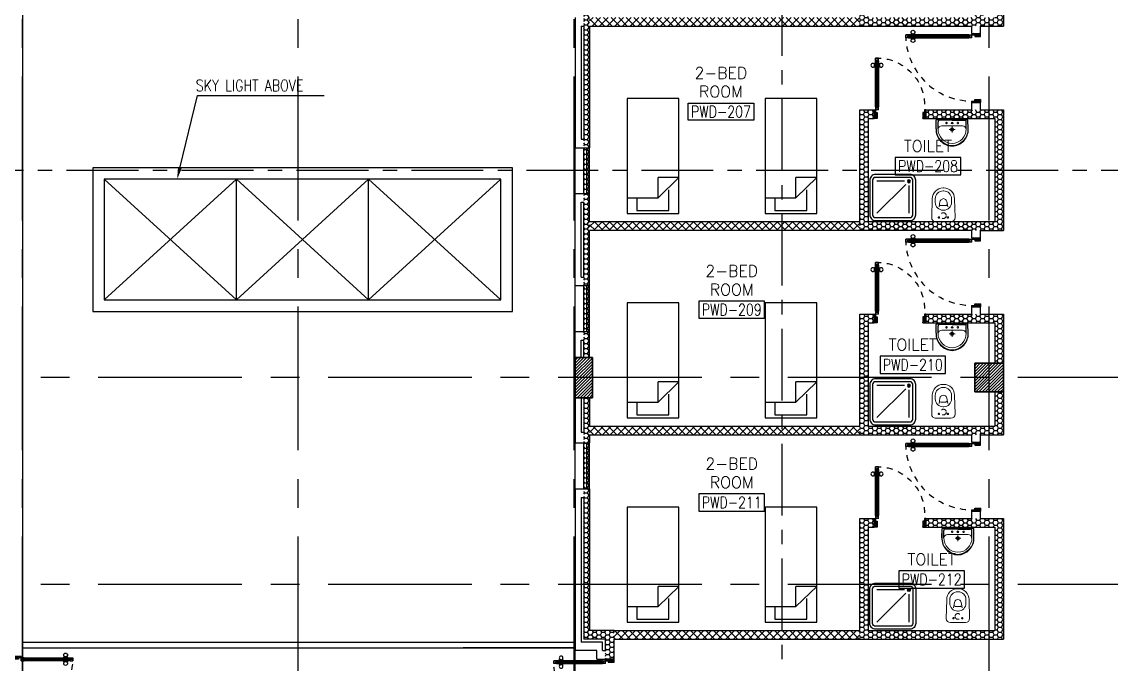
# Model space of a CAD drawing. Extents: x 88852.7 to 88945.7, y 39921.6 to 40001.1.
# Drawn here: x 88893.18 to 88912.14, y 39937.89 to 39949.07 of the extents above; entities that cross this region are included whole.
import ezdxf
from ezdxf.enums import TextEntityAlignment as Align

# ---------------------------------------------------------------- set-up
doc = ezdxf.new("R2010")
doc.units = 0
doc.header["$MEASUREMENT"] = 0
for name, pattern in [('CENTER', [2, 1.25, -0.25, 0.25, -0.25]), ('CENTERX2', [4, 2.5, -0.5, 0.5, -0.5]), ('DASHED', [0.75, 0.5, -0.25]), ('HIDDEN', [0.375, 0.25, -0.125]), ('HIDDEN2', [0.1875, 0.125, -0.0625])]:
    doc.linetypes.add(name, pattern=pattern)
doc.layers.get('0').update_dxf_attribs({"linetype": 'CONTINUOUS'})
doc.layers.get('DEFPOINTS').update_dxf_attribs({"linetype": 'CONTINUOUS'})
for name, color, linetype in [('AXES', 11, 'CENTERX2'), ('AXES1', 11, 'CENTER'), ('COL', 2, 'CONTINUOUS'), ('DOOR', 7, 'CONTINUOUS'), ('EJ', 9, 'CONTINUOUS'), ('FIX', 3, 'CONTINUOUS'), ('FUR', 4, 'CONTINUOUS'), ('HAT', 8, 'CONTINUOUS'), ('HIDDEN', 9, 'HIDDEN2'), ('INSUL', 4, 'CONTINUOUS'), ('RM-BOX', 4, 'CONTINUOUS'), ('RM-IND', 7, 'CONTINUOUS'), ('RM-NAME', 2, 'CONTINUOUS'), ('RM-NO', 2, 'CONTINUOUS'), ('ROOF', 7, 'CONTINUOUS'), ('SkyLight', 7, 'CONTINUOUS'), ('WALL', 2, 'CONTINUOUS'), ('WallType', 11, 'CONTINUOUS'), ('WallType2', 3, 'CONTINUOUS'), ('WIN', 3, 'CONTINUOUS')]:
    doc.layers.add(name, color=color, linetype=linetype)
doc.styles.add('ROMANS', font='ROMANS.shx', dxfattribs={"width": 0.6})
pattern_1 = [(0, (0, 0), (0.075, 0.04330127), [0.05, -0.1]), (120, (0, 0), (-0.074999999836, 0.043301270284), [0.05, -0.1]), (60, (0, 0), (1.64e-10, 0.086602540284), [-0.1, 0.05])]

# ---------------------------------------------------------------- blocks, each defined once
blk = doc.blocks.new('AH20A')
at = {"layer": 'FUR'}
for p, q in [((0, 0.5), (0, -0.5)), ((1, 0.5), (0, 0.5)), ((0.1358, 0.5), (0.1358, -0.0987)), ((1, -0.5), (1, 0.5)), ((0.1358, 0.3112), (0.0277, 0.3112)), ((0.0277, 0.3112), (0.0277, -0.3087)), ((0.1358, -0.0987), (0.3125, -0.5)), ((0.1358, -0.0987), (0.3125, -0.0987)), ((0.3125, -0.5), (0.3125, -0.0987)), ((0.0277, -0.3087), (0.2076, -0.3087)), ((0, -0.5), (1, -0.5))]:
    blk.add_line(p, q, dxfattribs=at)
blk = doc.blocks.new('LAV1')
at = {"layer": 'FIX', "linetype": 'ByBlock', "ltscale": 0.3}
for p, q in [((-280, 210), (-275, 50)), ((-245, 210), (-245, 85)), ((245, 210), (245, 85)), ((280, 210), (275, 50)), ((0, 60), (-220, 60)), ((0, 60), (220, 60))]:
    blk.add_line(p, q, dxfattribs=at)
at = {"layer": 'FIX', "linetype": 'Continuous', "lineweight": 20}
for p, q in [((-275, 210), (-275, 50)), ((275, 210), (275, 50)), ((0, 50), (-275, 50)), ((0, 50), (-252, 50)), ((0, 155), (-181, 155)), ((0, 155), (181, 155)), ((0, 50), (275, 50)), ((0, 50), (252, 50))]:
    blk.add_line(p, q, dxfattribs=at)
at = {"layer": 'FIX', "linetype": 'DASHED', "lineweight": 20, "ltscale": 0.05}
for p, q in [((50, 220), (-50, 220)), ((0, 170), (0, 270)), ((0, 170), (0, 270))]:
    blk.add_line(p, q, dxfattribs=at)
at = {"layer": 'FIX', "lineweight": 20}
for p, q in [((16, 107), (-15, 107)), ((0, 92), (0, 123))]:
    blk.add_line(p, q, dxfattribs=at)
for centre, radius in [((0, 220), 29.5), ((0, 220), 22.5), ((0, 107), 15.5)]:
    blk.add_circle(centre, radius, dxfattribs=at)
at = {"layer": 'FIX', "linetype": 'HIDDEN', "lineweight": 20, "ltscale": 0.05}
for centre in [(-100, 107), (100, 107)]:
    blk.add_circle(centre, 12.4, dxfattribs=at)
at = {"layer": 'FIX', "linetype": 'ByBlock', "ltscale": 0.3}
for centre, radius, start, end in [((7, 220), 287, 91.3776, 182.0064), ((-7, 220), 287, 357.9936, 88.6224), ((-220, 85), 24.9, 179.7021, 269.9486), ((220, 85), 24.9, 270.0514, 0.2979)]:
    blk.add_arc(centre, radius, start, end, dxfattribs=at)
at = {"layer": 'FIX', "linetype": 'Continuous', "lineweight": 20}
for centre, radius, start, end in [((8, 217), 283, 91.6988, 181.351), ((8, 212), 253, 91.7328, 180.4884), ((-8, 217), 283, 358.649, 88.3012), ((-8, 212), 253, 359.5116, 88.2672), ((-179, 222), 66.9, 190.2006, 268.0786), ((179, 222), 66.9, 271.9214, 349.7994)]:
    blk.add_arc(centre, radius, start, end, dxfattribs=at)
blk = doc.blocks.new('WC1')
at = {"layer": 'FIX', "lineweight": 20}
for p, q in [((-210, 204), (-538, 194)), ((-727, 5), (-727, -5)), ((-674, 5), (-674, -5)), ((-534, 24), (-540, 0)), ((-540, 0), (-534, -24)), ((-475, 141), (-538, 141)), ((-395, 76), (-490, 60)), ((-339, 5), (-339, -5)), ((-137, 0), (-137, 131)), ((-137, -131), (-137, 0)), ((-538, -141), (-475, -141)), ((-490, -60), (-395, -76)), ((-538, -194), (-210, -204)), ((-213, -204), (-210, -204))]:
    blk.add_line(p, q, dxfattribs=at)
at = {"layer": 'FIX', "linetype": 'Continuous', "lineweight": 20}
blk.add_line((-420, -47), (-420, 45), dxfattribs=at)
at = {"layer": 'FIX', "linetype": 'HIDDEN2', "lineweight": 20, "ltscale": 0.3}
blk.add_circle((-245, 0), 49.8, dxfattribs=at)
at = {"layer": 'FIX', "linetype": 'HIDDEN', "lineweight": 20, "ltscale": 0.05}
for centre in [(-213, 78), (-213, -77)]:
    blk.add_circle(centre, 11.6, dxfattribs=at)
at = {"layer": 'FIX', "lineweight": 20}
for centre, radius, start, end in [((-538, 5), 189, 90, 180), ((-210, 131), 73, 360, 90), ((-538, 5), 136, 90, 180), ((-473, -7), 68.2, 128.9242, 152.8468), ((-464, -18), 82, 108.496, 128.9242), ((-475, 5), 136, 360, 90), ((-538, -5), 189, 180, 270), ((-538, -5), 136, 180, 270), ((-473, 7), 68.2, 207.1532, 231.0758), ((-464, 18), 82, 231.0758, 251.504), ((-475, -5), 136, 270, 0), ((-210, -131), 73, 270, 0)]:
    blk.add_arc(centre, radius, start, end, dxfattribs=at)
at = {"layer": 'FIX', "linetype": 'Continuous', "lineweight": 20}
for centre, start, end in [((-443, 46), 357.6662, 91.6121), ((-442, -46), 268.3879, 2.3338)]:
    blk.add_arc(centre, 22.3, start, end, dxfattribs=at)
blk = doc.blocks.new('SHR1')
at = {"layer": 'FIX'}
for p, q in [((-196, 196), (-700, 700)), ((-143, 218), (-143, 700)), ((-218, 143), (-700, 143))]:
    blk.add_line(p, q, dxfattribs=at)
for points in [[(-825, 125), (-825, 725, -0.414214), (-725, 825), (-125, 825, -0.414214), (-25, 725), (-25, 125, -0.414214), (-125, 25), (-725, 25, -0.414214)], [(-775, 125), (-775, 725, -0.414214), (-725, 775), (-125, 775, -0.414214), (-75, 725), (-75, 125, -0.414214), (-125, 75), (-725, 75, -0.414214)]]:
    blk.add_lwpolyline(points, format="xyb", close=True, dxfattribs=at)
for radius in [25, 15]:
    blk.add_circle((-143, 143), radius, dxfattribs=at)
blk = doc.blocks.new('DOOR90')
at = {"layer": 'DOOR', "linetype": 'ByBlock'}
for p, q in [((0, 0), (-150, 0)), ((-200, -25), (-1000, -25)), ((-200, -42), (-1000, -42)), ((-200, -58), (-1000, -58)), ((-1000, -75), (-200, -75))]:
    blk.add_line(p, q, dxfattribs=at)
at = {"layer": 'DOOR', "color": 0, "linetype": 'ByBlock'}
for p, q in [((-150, 0), (-150, -25)), ((-150, 0), (0, 0)), ((0, -50), (0, 0)), ((-1050, -25), (-1050, -75)), ((-1050, -75), (-1050, -25)), ((-1000, -25), (-1050, -25)), ((-1000, -75), (-1050, -75)), ((-1020, -42), (-1020, -58)), ((-1000, -42), (-1020, -42)), ((-1000, -58), (-1020, -58)), ((-1000, -25), (-1000, -42)), ((-1000, -58), (-1000, -75)), ((-968, -25), (-968, -18)), ((-878, -18), (-968, -18)), ((-968, -75), (-968, -82)), ((-878, -82), (-968, -82)), ((-955, -18), (-955, -9)), ((-955, -9), (-890, -9)), ((-955, -18), (-890, -18)), ((-955, -82), (-955, -91)), ((-955, -82), (-890, -82)), ((-955, -91), (-890, -91)), ((-890, -18), (-890, -9)), ((-890, -82), (-890, -91)), ((-878, -25), (-878, -18)), ((-878, -75), (-878, -82)), ((-200, -42), (-200, -25)), ((-200, -25), (-150, -25)), ((-180, -42), (-200, -42)), ((-200, -75), (-200, -58)), ((-200, -58), (-180, -58)), ((-150, -75), (-200, -75)), ((-180, -58), (-180, -42)), ((-150, -75), (-150, -25)), ((-150, -25), (-100, -25)), ((-100, -25), (-100, -50)), ((-100, -50), (0, -50)), ((-150, -900), (-150, -875)), ((-150, -875), (-100, -875)), ((0, -900), (-150, -900)), ((-150, -900), (0, -900)), ((-100, -850), (0, -850)), ((-100, -875), (-100, -850)), ((0, -850), (0, -900))]:
    blk.add_line(p, q, dxfattribs=at)
at = {"layer": 'DOOR', "color": 9, "linetype": 'ByBlock'}
for p, q in [((0, -50), (-114, 0)), ((0, -50), (-40, 0)), ((0, -50), (-100, -37)), ((0, -850), (-114, -900)), ((0, -850), (-100, -863)), ((0, -850), (-40, -900))]:
    blk.add_line(p, q, dxfattribs=at)
at = {"layer": 'DOOR', "color": 0, "linetype": 'ByBlock'}
for centre in [(-923, 24), (-923, -124)]:
    blk.add_circle(centre, 32.4, dxfattribs=at)
at = {"layer": 'DOOR', "color": 9, "linetype": 'ByBlock'}
for centre, radius, start, end in [((0, -50), 74.4, 137.7764, 180), ((0, -50), 54.4, 113.2074, 180), ((0, -50), 154, 161.1053, 166.2858), ((0, -50), 134, 158.1598, 169.28), ((0, -50), 114, 154.0838, 167.3774), ((0, -50), 94.4, 148.0182, 180), ((0, -50), 34.4, 90, 180), ((0, -50), 14.4, 90, 180), ((0, -850), 154, 193.7142, 198.8947), ((0, -850), 134, 190.72, 201.8402), ((0, -850), 94.4, 180, 211.9818), ((0, -850), 74.4, 180, 222.2236), ((0, -850), 54.4, 180, 246.7926), ((0, -850), 34.4, 180, 270), ((0, -850), 14.4, 180, 270)]:
    blk.add_arc(centre, radius, start, end, dxfattribs=at)
at = {"layer": 'DOOR', "linetype": 'HIDDEN', "ltscale": 0.5}
blk.add_arc((-222, -50), 828, 178.2701, 275.003, dxfattribs=at)
blk = doc.blocks.new('DOOR100')
at = {"layer": 'DOOR', "color": 0, "linetype": 'ByBlock'}
for p, q in [((-92, 1206), (-92, 1141)), ((-83, 1206), (-92, 1206)), ((-83, 1141), (-92, 1141)), ((-83, 1129), (-83, 1219)), ((-76, 1219), (-83, 1219)), ((-83, 1206), (-83, 1141)), ((-76, 1251), (-76, 1301)), ((-76, 1301), (-26, 1301)), ((-26, 1301), (-76, 1301)), ((-59, 1251), (-76, 1251)), ((-59, 1251), (-59, 1271)), ((-43, 1271), (-59, 1271)), ((-43, 1251), (-43, 1271)), ((-26, 1251), (-43, 1251)), ((-26, 1251), (-26, 1301)), ((-26, 1219), (-19, 1219)), ((-19, 1129), (-19, 1219)), ((-19, 1206), (-19, 1141)), ((-19, 1206), (-10, 1206)), ((-19, 1141), (-10, 1141)), ((-10, 1206), (-10, 1141)), ((-76, 1129), (-83, 1129)), ((-26, 1129), (-19, 1129)), ((-76, 200), (-59, 200)), ((-76, 150), (-76, 200)), ((-59, 200), (-59, 180)), ((-43, 200), (-26, 200)), ((-43, 180), (-43, 200)), ((-26, 200), (-26, 150)), ((-1201, 0), (-1201, 150)), ((-1201, 150), (-1176, 150)), ((-1201, 150), (-1201, 0)), ((-1151, 0), (-1201, 0)), ((-1176, 150), (-1176, 100)), ((-1176, 100), (-1151, 100)), ((-1151, 100), (-1151, 0)), ((-76, 150), (-26, 150)), ((-59, 180), (-43, 180)), ((-51, 100), (-51, 0)), ((-26, 100), (-51, 100)), ((-51, 0), (-1, 0)), ((-1, 150), (-26, 150)), ((-26, 150), (-26, 100)), ((-1, 150), (-1, 0))]:
    blk.add_line(p, q, dxfattribs=at)
at = {"layer": 'DOOR', "linetype": 'ByBlock'}
for p, q in [((-76, 1251), (-76, 200)), ((-59, 200), (-59, 1251)), ((-43, 200), (-43, 1251)), ((-26, 200), (-26, 1251))]:
    blk.add_line(p, q, dxfattribs=at)
at = {"layer": 'DOOR', "color": 9, "linetype": 'ByBlock'}
for p, q in [((-1151, 0), (-1201, 114)), ((-1151, 0), (-1201, 40)), ((-1151, 0), (-1164, 100)), ((-51, 0), (-1, 114)), ((-51, 0), (-38, 100)), ((-51, 0), (-1, 40))]:
    blk.add_line(p, q, dxfattribs=at)
at = {"layer": 'DOOR', "color": 0, "linetype": 'ByBlock'}
for centre in [(-125, 1174), (22, 1174)]:
    blk.add_circle(centre, 32.4, dxfattribs=at)
at = {"layer": 'DOOR', "linetype": 'HIDDEN', "ltscale": 0.5}
blk.add_arc((-27, 152), 1149, 89.961, 180.0931, dxfattribs=at)
at = {"layer": 'DOOR', "color": 9, "linetype": 'ByBlock'}
for centre, radius, start, end in [((-1151, 0), 154, 103.7142, 108.8947), ((-1151, 0), 134, 100.72, 111.8402), ((-1151, 0), 94.4, 90, 121.9818), ((-1151, 0), 74.4, 90, 132.2236), ((-1151, 0), 54.4, 90, 156.7926), ((-1151, 0), 34.4, 90, 180), ((-1151, 0), 14.4, 90, 180), ((-51, 0), 94.4, 58.0182, 90), ((-51, 0), 74.4, 47.7764, 90), ((-51, 0), 54.4, 23.2074, 90), ((-51, 0), 34.4, 0, 90), ((-51, 0), 14.4, 0, 90), ((-51, 0), 134, 68.1598, 79.28), ((-51, 0), 114, 64.0838, 77.3774), ((-51, 0), 154, 71.1053, 76.2858)]:
    blk.add_arc(centre, radius, start, end, dxfattribs=at)
blk = doc.blocks.new('RM1')
at = {"layer": 'RM-BOX'}
blk.add_lwpolyline([(570, -200), (-570, -200), (-570, -500), (570, -500)], close=True, dxfattribs=at)
at = {"layer": 'RM-NAME', "style": 'ROMANS'}
for tag, p in [('ROOMNAME1', (0, 324)), ('ROOMNAME2', (0, 0))]:
    blk.add_attdef(tag, text='', height=200, dxfattribs=at).set_placement(p, align=Align.MIDDLE)
at = {"layer": 'RM-NO', "style": 'ROMANS', "width": 0.8}
blk.add_attdef('ROOMNO', text='', height=200, dxfattribs=at).set_placement((0, -350), align=Align.MIDDLE)
blk = doc.blocks.new('*X567')
at = {"color": 0}
for p, q in [((227929, 132681), (228397, 133150)), ((227929, 132734), (228344, 133150)), ((227929, 132787), (228291, 133150)), ((227929, 132840), (228238, 133150)), ((227929, 132893), (228185, 133150)), ((227929, 132946), (228132, 133150)), ((227929, 132999), (228079, 133150)), ((227929, 133053), (228026, 133150)), ((227929, 133106), (227973, 133150)), ((227950, 132650), (228429, 133128)), ((228003, 132650), (228429, 133075)), ((228056, 132650), (228429, 133022)), ((228109, 132650), (228429, 132969)), ((228162, 132650), (228429, 132916)), ((228215, 132650), (228429, 132863)), ((228268, 132650), (228429, 132810)), ((228321, 132650), (228429, 132757)), ((228374, 132650), (228429, 132704))]:
    blk.add_line(p, q, dxfattribs=at)
blk = doc.blocks.new('COL50')
at = {"layer": 'COL'}
blk.add_lwpolyline([(-250, 250), (-250, -250), (250, -250), (250, 250)], close=True, dxfattribs=at)
blk = doc.blocks.new('C11')
at = {"layer": 'HAT'}
h = blk.add_hatch(dxfattribs=at)
h.set_pattern_fill('ANSI31', color=256, scale=300, style=0)
h.set_pattern_definition([(45, (-248556.182, -75061.005), (-26.5165043, 26.5165043), [])])
h.paths.add_polyline_path([(300, 700), (0, 700), (0, 350), (300, 350)])
h.paths.add_polyline_path([(300, 350), (0, 350), (0, 0), (300, 0)])
at = {"layer": 'COL'}
blk.add_lwpolyline([(300, 700), (300, 0), (0, 0), (0, 700)], close=True, dxfattribs=at)
blk = doc.blocks.new('A$C272A55A0')
at = {"layer": 'DOOR', "color": 0, "linetype": 'ByBlock'}
for p, q in [((0, 900), (0, 1050)), ((50, 1050), (0, 1050)), ((25, 950), (50, 950)), ((25, 900), (25, 950)), ((50, 950), (50, 1050)), ((1750, 950), (1750, 1050)), ((1750, 1050), (1800, 1050)), ((1775, 950), (1750, 950)), ((1775, 900), (1775, 950)), ((1800, 1050), (1800, 900)), ((0, 900), (25, 900)), ((75, 900), (25, 900)), ((25, 850), (25, 900)), ((42, 850), (25, 850)), ((58, 870), (42, 870)), ((42, 870), (42, 850)), ((58, 850), (58, 870)), ((75, 850), (58, 850)), ((75, 900), (75, 850)), ((1725, 900), (1775, 900)), ((1725, 900), (1725, 850)), ((1725, 850), (1742, 850)), ((1742, 870), (1758, 870)), ((1742, 850), (1742, 870)), ((1758, 870), (1758, 850)), ((1758, 850), (1775, 850)), ((1800, 900), (1775, 900)), ((1775, 850), (1775, 900)), ((25, 50), (42, 50)), ((25, 50), (25, 0)), ((25, 0), (75, 0)), ((75, 0), (25, 0)), ((42, 50), (42, 30)), ((42, 30), (58, 30)), ((58, 50), (75, 50)), ((58, 50), (58, 30)), ((75, 50), (75, 0)), ((1718, 160), (1709, 160)), ((1709, 95), (1709, 160)), ((1718, 95), (1709, 95)), ((1725, 173), (1718, 173)), ((1718, 173), (1718, 83)), ((1718, 95), (1718, 160)), ((1725, 83), (1718, 83)), ((1742, 50), (1725, 50)), ((1725, 50), (1725, 0)), ((1775, 0), (1725, 0)), ((1725, 0), (1775, 0)), ((1742, 50), (1742, 30)), ((1758, 30), (1742, 30)), ((1775, 50), (1758, 50)), ((1758, 50), (1758, 30)), ((1775, 173), (1782, 173)), ((1775, 83), (1782, 83)), ((1775, 50), (1775, 0)), ((1782, 173), (1782, 83)), ((1782, 160), (1791, 160)), ((1782, 95), (1782, 160)), ((1782, 95), (1791, 95)), ((1791, 95), (1791, 160))]:
    blk.add_line(p, q, dxfattribs=at)
at = {"layer": 'DOOR', "color": 9, "linetype": 'ByBlock'}
for p, q in [((50, 1050), (0, 1010)), ((50, 1050), (0, 937)), ((50, 1050), (37, 950)), ((1750, 1050), (1800, 1010)), ((1750, 1050), (1800, 937)), ((1750, 1050), (1763, 950))]:
    blk.add_line(p, q, dxfattribs=at)
at = {"layer": 'DOOR', "linetype": 'ByBlock'}
for p, q in [((25, 850), (25, 50)), ((42, 850), (42, 50)), ((58, 850), (58, 50)), ((75, 50), (75, 850)), ((1725, 50), (1725, 850)), ((1742, 850), (1742, 50)), ((1758, 850), (1758, 50)), ((1775, 850), (1775, 50))]:
    blk.add_line(p, q, dxfattribs=at)
at = {"layer": 'DOOR', "color": 0, "linetype": 'ByBlock'}
for centre in [(1676, 128), (1824, 128)]:
    blk.add_circle(centre, 32.4, dxfattribs=at)
at = {"layer": 'DOOR', "color": 9, "linetype": 'ByBlock'}
for centre, radius, start, end in [((50, 1050), 54.4, 203.2074, 270), ((50, 1050), 74.4, 227.7764, 270), ((50, 1050), 94.4, 238.0182, 270), ((50, 1050), 34.4, 180, 270), ((50, 1050), 14.4, 180, 270), ((1750, 1050), 14.4, 270, 0), ((1750, 1050), 34.4, 270, 0), ((1750, 1050), 54.4, 270, 336.7926), ((1750, 1050), 74.4, 270, 312.2236), ((1750, 1050), 94.4, 270, 301.9818), ((50, 1050), 114, 244.0838, 257.3774), ((50, 1050), 134, 248.1598, 259.28), ((50, 1050), 154, 251.1053, 256.2858), ((1750, 1050), 114, 282.6226, 295.9162), ((1750, 1050), 134, 280.72, 291.8402), ((1750, 1050), 154, 283.7142, 288.8947)]:
    blk.add_arc(centre, radius, start, end, dxfattribs=at)
at = {"layer": 'DOOR', "linetype": 'HIDDEN', "ltscale": 0.5}
for centre, start, end in [((50, 851), 268.3174, 3.2965), ((1750, 851), 176.7035, 271.6826)]:
    blk.add_arc(centre, 851, start, end, dxfattribs=at)
at = {"layer": 'WALL', "linetype": 'ByBlock'}
blk.add_line((1800, 900), (1800, 1050), dxfattribs=at)

msp = doc.modelspace()

# ---------------------------------------------------------------- hatches: boundary and pattern name
at = {"layer": 'WallType', "linetype": 'Continuous'}
h = msp.add_hatch(dxfattribs=at)
h.set_pattern_fill('ANSI37', color=256, scale=0.75, style=0)
h.paths.add_polyline_path([(88906.4103, 39942.0346), (88903.0603, 39942.0346), (88903.0603, 39941.8846), (88906.4103, 39941.8846)])
h.paths.add_polyline_path([(88907.7603, 39942.0346), (88906.4103, 39942.0346), (88906.4103, 39941.8846), (88907.7603, 39941.8846)])
h.paths.add_polyline_path([(88906.4103, 39938.4796), (88903.4853, 39938.4796), (88903.4853, 39938.3296), (88906.4103, 39938.3296)])
h.paths.add_polyline_path([(88907.7603, 39938.4796), (88906.4103, 39938.4796), (88906.4103, 39938.3296), (88907.7603, 39938.3296)])
h.paths.add_polyline_path([(88907.7603, 39945.5896), (88906.4103, 39945.5896), (88906.4103, 39945.4396), (88907.7603, 39945.4396)])
h.paths.add_polyline_path([(88906.4103, 39945.5896), (88903.0603, 39945.5896), (88903.0603, 39945.4396), (88906.4103, 39945.4396)])
h.paths.add_polyline_path([(88906.4103, 39949.1446), (88903.0603, 39949.1446), (88903.0603, 39948.9946), (88906.4103, 39948.9946)])
h.paths.add_polyline_path([(88907.7603, 39949.1446), (88906.4103, 39949.1446), (88906.4103, 39948.9946), (88907.7603, 39948.9946)])
at = {"layer": 'WallType2', "linetype": 'Continuous'}
h = msp.add_hatch(dxfattribs=at)
h.set_pattern_fill('HONEY', color=256, scale=0.4, style=0)
h.set_pattern_definition(pattern_1)
h.paths.add_polyline_path([(88910.0103, 39949.1446), (88909.9103, 39949.1446), (88909.9103, 39949.8296), (88909.7603, 39949.8296), (88909.7603, 39949.1446), (88907.9103, 39949.1446), (88907.9103, 39950.0796), (88907.7603, 39950.0796), (88907.7603, 39948.9946), (88909.7103, 39948.9946), (88910.0103, 39948.9946)])
h.paths.add_polyline_path([(88907.9103, 39950.9446), (88908.0103, 39950.9446), (88908.0103, 39951.0946), (88907.7603, 39951.0946), (88907.7603, 39950.0796), (88907.9103, 39950.0796)])
h.paths.add_polyline_path([(88910.0103, 39951.0946), (88909.8603, 39951.0946), (88908.9103, 39951.0946), (88908.9103, 39950.9446), (88909.7603, 39950.9446), (88909.7603, 39950.3296), (88909.9103, 39950.3296), (88909.9103, 39950.9455), (88910.0103, 39950.9455)])
h.paths.add_polyline_path([(88910.2603, 39951.0946), (88910.0103, 39951.0946), (88910.0103, 39950.9455), (88910.1103, 39950.9455), (88910.1103, 39950.3296), (88910.2603, 39950.3296)])
h.paths.add_polyline_path([(88910.2603, 39949.8296), (88910.1103, 39949.8296), (88910.1103, 39949.1446), (88910.0103, 39949.1446), (88910.0103, 39948.9946), (88910.2603, 39948.9946)])
h = msp.add_hatch(dxfattribs=at)
h.set_pattern_fill('HONEY', color=256, scale=0.4, style=0)
h.set_pattern_definition(pattern_1)
h.paths.add_polyline_path([(88903.0603, 39949.1446), (88902.9603, 39949.1446), (88902.9603, 39946.8796), (88903.0603, 39946.8796)])
h.paths.add_polyline_path([(88903.0603, 39949.7296), (88902.9603, 39949.7296), (88902.9603, 39949.1446), (88903.0603, 39949.1446)])
h = msp.add_hatch(dxfattribs=at)
h.set_pattern_fill('HONEY', color=256, scale=0.4, style=0)
h.set_pattern_definition(pattern_1)
h.paths.add_polyline_path([(88907.9103, 39946.4796), (88907.7603, 39946.4796), (88907.7603, 39945.4396), (88909.8603, 39945.4396), (88910.0103, 39945.4396), (88910.0103, 39945.5896), (88907.9103, 39945.5896)])
h.paths.add_polyline_path([(88907.9103, 39947.3896), (88908.0103, 39947.3896), (88908.0103, 39947.5396), (88907.7603, 39947.5396), (88907.7603, 39946.4796), (88907.9103, 39946.4796)])
h.paths.add_polyline_path([(88910.0103, 39947.5396), (88909.7103, 39947.5396), (88908.9103, 39947.5396), (88908.9103, 39947.3896), (88910.0103, 39947.3896)])
h.paths.add_polyline_path([(88910.2603, 39947.5396), (88910.0103, 39947.5396), (88910.0103, 39947.3896), (88910.1103, 39947.3896), (88910.1103, 39946.4796), (88910.2603, 39946.4796)])
h.paths.add_polyline_path([(88910.2603, 39946.4796), (88910.1103, 39946.4796), (88910.1103, 39945.5896), (88910.0103, 39945.5896), (88910.0103, 39945.4396), (88910.2603, 39945.4396)])
h = msp.add_hatch(dxfattribs=at)
h.set_pattern_fill('HONEY', color=256, scale=0.4, style=0)
h.set_pattern_definition(pattern_1)
h.paths.add_polyline_path([(88903.0603, 39946.4796), (88902.9603, 39946.4796), (88902.9603, 39946.0796), (88903.0603, 39946.0796)])
h.paths.add_polyline_path([(88903.0603, 39946.8796), (88902.9603, 39946.8796), (88902.9603, 39946.4796), (88903.0603, 39946.4796)])
h = msp.add_hatch(dxfattribs=at)
h.set_pattern_fill('HONEY', color=256, scale=0.4, style=0)
h.set_pattern_definition(pattern_1)
h.paths.add_polyline_path([(88903.0603, 39943.6796), (88902.9603, 39943.6796), (88902.9603, 39943.2296), (88903.0603, 39943.2296)])
h.paths.add_polyline_path([(88903.0603, 39944.4796), (88902.9603, 39944.4796), (88902.9603, 39943.6796), (88903.0603, 39943.6796)])
h.paths.add_polyline_path([(88903.0603, 39945.4396), (88903.0603, 39946.0796), (88902.9603, 39946.0796), (88902.9603, 39944.4796), (88903.0603, 39944.4796)])
h = msp.add_hatch(dxfattribs=at)
h.set_pattern_fill('HONEY', color=256, scale=0.4, style=0)
h.set_pattern_definition(pattern_1)
h.paths.add_polyline_path([(88907.9103, 39942.8796), (88907.7603, 39942.8796), (88907.7603, 39941.8846), (88909.7103, 39941.8846), (88910.0103, 39941.8846), (88910.0103, 39942.0346), (88907.9103, 39942.0346)])
h.paths.add_polyline_path([(88907.9103, 39943.8346), (88908.0103, 39943.8346), (88908.0103, 39943.9846), (88907.7603, 39943.9846), (88907.7603, 39942.8796), (88907.9103, 39942.8796)])
h.paths.add_polyline_path([(88910.0103, 39943.9846), (88909.8603, 39943.9846), (88908.9103, 39943.9846), (88908.9103, 39943.8346), (88910.0103, 39943.8346)])
h.paths.add_polyline_path([(88910.2603, 39943.9846), (88910.0103, 39943.9846), (88910.0103, 39943.8346), (88910.1103, 39943.8346), (88910.1103, 39943.1296), (88910.2603, 39943.1296)])
h.paths.add_polyline_path([(88910.2603, 39942.6296), (88910.1103, 39942.6296), (88910.1103, 39942.0346), (88910.0103, 39942.0346), (88910.0103, 39941.8846), (88910.2603, 39941.8846)])
h = msp.add_hatch(dxfattribs=at)
h.set_pattern_fill('HONEY', color=256, scale=0.4, style=0)
h.set_pattern_definition(pattern_1)
h.paths.add_polyline_path([(88903.0603, 39941.7421), (88902.9603, 39941.7421), (88902.9603, 39940.9421), (88903.0603, 39940.9421)])
h.paths.add_polyline_path([(88903.0603, 39942.5296), (88902.9603, 39942.5296), (88902.9603, 39941.7421), (88903.0603, 39941.7421), (88903.0603, 39941.8846)])
h = msp.add_hatch(dxfattribs=at)
h.set_pattern_fill('HONEY', color=256, scale=0.4, style=0)
h.set_pattern_definition(pattern_1)
h.paths.add_polyline_path([(88903.4853, 39938.4796), (88903.0603, 39938.4796), (88903.0603, 39939.2796), (88902.9603, 39939.2796), (88902.9603, 39938.3296), (88903.3353, 39938.3296), (88903.3353, 39937.9796), (88903.4853, 39937.9796)])
h.paths.add_polyline_path([(88903.0603, 39940.9421), (88902.9603, 39940.9421), (88902.9603, 39939.2796), (88903.0603, 39939.2796)])
h = msp.add_hatch(dxfattribs=at)
h.set_pattern_fill('HONEY', color=256, scale=0.4, style=0)
h.set_pattern_definition(pattern_1)
h.paths.add_polyline_path([(88910.2603, 39939.2796), (88910.1103, 39939.2796), (88910.1103, 39938.4796), (88910.0103, 39938.4796), (88910.0103, 39938.3296), (88910.2603, 39938.3296)])
h.paths.add_polyline_path([(88910.2603, 39940.4296), (88910.0103, 39940.4296), (88910.0103, 39940.2796), (88910.1103, 39940.2796), (88910.1103, 39939.2796), (88910.2603, 39939.2796)])
h.paths.add_polyline_path([(88910.0103, 39940.4296), (88909.8603, 39940.4296), (88908.9103, 39940.4296), (88908.9103, 39940.2796), (88910.0103, 39940.2796)])
h.paths.add_polyline_path([(88908.0103, 39940.4296), (88907.7603, 39940.4296), (88907.7603, 39939.2796), (88907.9103, 39939.2796), (88907.9103, 39940.2796), (88908.0103, 39940.2796)])
h.paths.add_polyline_path([(88907.9103, 39939.2796), (88907.7603, 39939.2796), (88907.7603, 39938.3296), (88910.0103, 39938.3296), (88910.0103, 39938.4796), (88907.9103, 39938.4796)])

# ---------------------------------------------------------------- linework, layer by layer
at = {"layer": 'AXES'}
for p, q in [((88897.9903, 39921.6153), (88897.9903, 40000.4279)), ((88910.0103, 39921.6153), (88910.0103, 40000.4279)), ((88893.1903, 39921.6153), (88893.1903, 40000.0779)), ((88902.7903, 39921.6153), (88902.7903, 40000.0779)), ((88902.8103, 39921.6153), (88902.8103, 40000.0779)), ((88945.0103, 39942.8796), (88876.9703, 39942.8796)), ((88945.0103, 39939.2796), (88876.9703, 39939.2796))]:
    msp.add_line(p, q, dxfattribs=at)
at = {"layer": 'AXES1'}
for p, q in [((88906.4103, 39928.4796), (88906.4103, 39987.2996)), ((88935.2103, 39946.4796), (88876.9703, 39946.4796))]:
    msp.add_line(p, q, dxfattribs=at)
at = {"layer": 'DEFPOINTS', "color": 0, "linetype": 'Continuous'}
msp.add_line((88902.8103, 39938.1796), (88900.8616, 39938.1796), dxfattribs=at)
at = {"layer": 'EJ'}
msp.add_line((88893.1903, 39938.1796), (88893.1903, 39936.0796), dxfattribs=at)
at = {"layer": 'HIDDEN'}
msp.add_line((88902.8103, 39936.0296), (88902.8103, 39938.1296), dxfattribs=at)
at = {"layer": 'INSUL'}
for p, q in [((88902.9103, 39948.9946), (88902.9103, 39947.0296)), ((88902.9103, 39948.9946), (88902.9603, 39948.9946)), ((88902.9603, 39948.9946), (88902.9603, 39947.0296)), ((88902.9103, 39947.0296), (88902.9603, 39947.0296)), ((88902.9103, 39945.9296), (88902.9603, 39945.9296)), ((88902.9103, 39944.6296), (88902.9103, 39945.9296)), ((88902.9603, 39944.6296), (88902.9603, 39945.9296)), ((88902.9103, 39944.6296), (88902.9603, 39944.6296)), ((88902.9103, 39943.5296), (88902.9603, 39943.5296)), ((88902.9103, 39943.2296), (88902.9103, 39943.5296)), ((88902.9603, 39943.2296), (88902.9603, 39943.5296)), ((88902.9103, 39942.5296), (88902.9103, 39941.9296)), ((88902.9603, 39942.5296), (88902.9603, 39941.9296)), ((88902.9103, 39941.9296), (88902.9603, 39941.9296)), ((88902.9103, 39940.7921), (88902.9603, 39940.7921)), ((88902.9103, 39940.7921), (88902.9103, 39938.2796)), ((88902.9603, 39940.7921), (88902.9603, 39938.3296)), ((88903.2853, 39938.2796), (88902.9103, 39938.2796)), ((88903.3353, 39938.3296), (88902.9603, 39938.3296)), ((88903.2853, 39938.1296), (88903.2853, 39938.2796)), ((88903.3353, 39938.1296), (88903.3353, 39938.3296)), ((88903.2853, 39938.1296), (88903.3353, 39938.1296))]:
    msp.add_line(p, q, dxfattribs=at)
at = {"layer": 'RM-IND'}
for p, q in [((88895.9295, 39946.524), (88896.2346, 39947.7868)), ((88896.2346, 39947.7868), (88898.4437, 39947.7868))]:
    msp.add_line(p, q, dxfattribs=at)
msp.add_solid([(88895.9619, 39946.5161), (88895.8971, 39946.5318), (88895.8826, 39946.3296)], dxfattribs=at)
at = {"layer": 'ROOF'}
for p, q in [((88893.1903, 39949.7296), (88893.1903, 39936.0796)), ((88893.1903, 39938.2796), (88902.8103, 39938.2796)), ((88893.1903, 39938.1796), (88902.8103, 39938.1796))]:
    msp.add_line(p, q, dxfattribs=at)
at = {"layer": 'SkyLight'}
for p, q in [((88894.4153, 39946.5296), (88894.4153, 39944.0296)), ((88901.7153, 39946.5296), (88894.4153, 39946.5296)), ((88901.7153, 39944.0296), (88901.7153, 39946.5296)), ((88894.6153, 39946.3296), (88896.9153, 39944.2296)), ((88896.9153, 39946.3296), (88894.6153, 39944.2296)), ((88894.6153, 39946.3296), (88894.6153, 39944.2296)), ((88901.5153, 39946.3296), (88894.6153, 39946.3296)), ((88896.9153, 39944.2296), (88896.9153, 39946.3296)), ((88896.9153, 39944.2296), (88896.9153, 39946.3296)), ((88896.9153, 39944.2296), (88899.2153, 39946.3296)), ((88899.2153, 39944.2296), (88896.9153, 39946.3296)), ((88899.2153, 39944.2296), (88899.2153, 39946.3296)), ((88899.2153, 39944.2296), (88899.2153, 39946.3296)), ((88899.2153, 39946.3296), (88901.5153, 39944.2296)), ((88901.5153, 39946.3296), (88899.2153, 39944.2296)), ((88901.5153, 39944.2296), (88901.5153, 39946.3296)), ((88894.6153, 39944.2296), (88901.5153, 39944.2296)), ((88894.4153, 39944.0296), (88901.7153, 39944.0296))]:
    msp.add_line(p, q, dxfattribs=at)
at = {"layer": 'WALL'}
for p, q in [((88910.2603, 39949.8296), (88910.2603, 39948.9946)), ((88902.8103, 39949.1446), (88902.8103, 39946.8796)), ((88903.0603, 39948.9946), (88909.7103, 39948.9946)), ((88903.0603, 39948.9946), (88903.0603, 39946.8796)), ((88909.8603, 39948.9946), (88910.2603, 39948.9946)), ((88907.7603, 39947.5396), (88908.0103, 39947.5396)), ((88908.9103, 39947.5396), (88909.7103, 39947.5396)), ((88909.8603, 39947.5396), (88910.2603, 39947.5396)), ((88910.2603, 39947.5396), (88910.2603, 39945.4396)), ((88907.9103, 39947.3896), (88908.0103, 39947.3896)), ((88908.9103, 39947.3896), (88910.1103, 39947.3896)), ((88910.1103, 39947.3896), (88910.1103, 39945.5896)), ((88902.8103, 39946.8796), (88903.0603, 39946.8796)), ((88902.8103, 39946.0796), (88903.0603, 39946.0796)), ((88902.8103, 39944.4796), (88902.8103, 39946.0796)), ((88903.0603, 39945.5896), (88903.0603, 39946.0796)), ((88903.0603, 39944.4796), (88903.0603, 39945.4396)), ((88902.8103, 39944.4796), (88903.0603, 39944.4796)), ((88907.7603, 39943.9846), (88908.0103, 39943.9846)), ((88908.9103, 39943.9846), (88909.7103, 39943.9846)), ((88909.8603, 39943.9846), (88910.2603, 39943.9846)), ((88910.2603, 39943.9846), (88910.2603, 39941.8846)), ((88902.8103, 39943.6796), (88903.0603, 39943.6796)), ((88902.8103, 39943.2296), (88902.8103, 39943.6796)), ((88903.0603, 39943.2296), (88903.0603, 39943.6796)), ((88907.9103, 39943.8346), (88908.0103, 39943.8346)), ((88908.9103, 39943.8346), (88910.1103, 39943.8346)), ((88910.1103, 39943.8346), (88910.1103, 39943.1296)), ((88902.8103, 39942.5296), (88902.8103, 39941.7421)), ((88903.0603, 39942.5296), (88903.0603, 39942.0346)), ((88910.1103, 39942.6296), (88910.1103, 39942.0346)), ((88903.0603, 39942.0346), (88907.7603, 39942.0346)), ((88907.9103, 39942.0346), (88910.1103, 39942.0346)), ((88903.0603, 39941.8846), (88903.0603, 39941.7421)), ((88903.0603, 39941.8846), (88909.7103, 39941.8846)), ((88909.8603, 39941.8846), (88910.2603, 39941.8846)), ((88902.8103, 39941.7421), (88903.0603, 39941.7421)), ((88902.8103, 39940.9421), (88903.0603, 39940.9421)), ((88902.8103, 39940.9421), (88902.8103, 39938.1296)), ((88903.0603, 39940.9421), (88903.0603, 39938.4796)), ((88907.7603, 39940.4296), (88908.0103, 39940.4296)), ((88907.9103, 39940.2796), (88908.0103, 39940.2796)), ((88908.9103, 39940.4296), (88909.7103, 39940.4296)), ((88908.9103, 39940.2796), (88910.1103, 39940.2796)), ((88909.8603, 39940.4296), (88910.2603, 39940.4296)), ((88910.1103, 39940.2796), (88910.1103, 39938.4796)), ((88910.2603, 39940.4296), (88910.2603, 39938.3296)), ((88903.4853, 39938.4796), (88903.0603, 39938.4796)), ((88903.4853, 39938.4796), (88907.7603, 39938.4796)), ((88907.9103, 39938.4796), (88908.8603, 39938.4796)), ((88907.9103, 39938.4796), (88910.1103, 39938.4796)), ((88903.4853, 39938.3296), (88910.2603, 39938.3296)), ((88903.4853, 39937.9796), (88903.4853, 39938.3296)), ((88903.1853, 39938.1296), (88902.8103, 39938.1296)), ((88903.1853, 39937.9796), (88903.1853, 39938.1296)), ((88903.1853, 39937.9796), (88903.4853, 39937.9796))]:
    msp.add_line(p, q, dxfattribs=at)
at = {"layer": 'WALL', "linetype": 'ByBlock'}
for p, q in [((88909.7103, 39948.8671), (88909.7103, 39948.9946)), ((88909.8603, 39948.8671), (88909.8603, 39948.9946)), ((88909.7103, 39948.8671), (88909.8603, 39948.8671)), ((88909.7103, 39947.5396), (88909.7103, 39947.6671)), ((88909.7103, 39947.6671), (88909.8603, 39947.6671)), ((88909.8603, 39947.5396), (88909.8603, 39947.6671)), ((88907.7603, 39945.5896), (88907.7603, 39947.5396)), ((88908.0103, 39947.3896), (88908.0103, 39947.5396)), ((88908.9103, 39947.3896), (88908.9103, 39947.5396)), ((88907.9103, 39945.5896), (88907.9103, 39947.3896)), ((88907.7603, 39945.5896), (88903.0603, 39945.5896)), ((88910.1103, 39945.5896), (88907.9103, 39945.5896)), ((88909.7103, 39945.4396), (88903.0603, 39945.4396)), ((88909.7103, 39945.3121), (88909.7103, 39945.4396)), ((88909.7103, 39945.3121), (88909.7103, 39945.4396)), ((88909.8603, 39945.3121), (88909.8603, 39945.4396)), ((88909.8603, 39945.4396), (88910.2603, 39945.4396)), ((88909.8603, 39945.3121), (88909.8603, 39945.4396)), ((88909.7103, 39945.3121), (88909.8603, 39945.3121)), ((88909.7103, 39945.3121), (88909.8603, 39945.3121)), ((88909.7103, 39943.9846), (88909.7103, 39944.1121)), ((88909.7103, 39944.1121), (88909.8603, 39944.1121)), ((88909.8603, 39943.9846), (88909.8603, 39944.1121)), ((88907.7603, 39942.0346), (88907.7603, 39943.9846)), ((88908.0103, 39943.8346), (88908.0103, 39943.9846)), ((88908.9103, 39943.8346), (88908.9103, 39943.9846)), ((88910.2603, 39943.9846), (88910.2603, 39941.8846)), ((88907.9103, 39942.0346), (88907.9103, 39943.8346)), ((88910.1103, 39943.8346), (88910.1103, 39943.1296)), ((88910.1103, 39942.6296), (88910.1103, 39942.0346)), ((88909.7103, 39941.7571), (88909.7103, 39941.8846)), ((88909.8603, 39941.7571), (88909.8603, 39941.8846)), ((88909.7103, 39941.7571), (88909.8603, 39941.7571)), ((88909.7103, 39940.4296), (88909.7103, 39940.5571)), ((88909.7103, 39940.5571), (88909.8603, 39940.5571)), ((88909.8603, 39940.4296), (88909.8603, 39940.5571)), ((88907.7603, 39938.4796), (88907.7603, 39940.4296)), ((88907.9103, 39938.4796), (88907.9103, 39940.2796)), ((88908.0103, 39940.2796), (88908.0103, 39940.4296)), ((88908.9103, 39940.2796), (88908.9103, 39940.4296)), ((88910.1103, 39940.2796), (88910.1103, 39938.4796)), ((88910.2603, 39940.4296), (88910.2603, 39938.3296))]:
    msp.add_line(p, q, dxfattribs=at)
at = {"layer": 'WALL', "linetype": 'ByBlock', "ltscale": 0.3}
for points in [[(88903.1103, 39943.2296), (88902.8103, 39943.2296), (88902.8103, 39942.5296), (88903.1103, 39942.5296)], [(88909.7603, 39943.1296), (88910.2603, 39943.1296), (88910.2603, 39942.6296), (88909.7603, 39942.6296)]]:
    msp.add_lwpolyline(points, close=True, dxfattribs=at)
at = {"layer": 'WIN'}
for p, q in [((88902.8103, 39946.0796), (88902.8103, 39946.8796)), ((88902.8103, 39946.0796), (88902.8103, 39946.8796)), ((88902.9603, 39946.0796), (88902.9603, 39946.8796)), ((88902.9603, 39946.0796), (88902.9603, 39946.8796)), ((88903.0103, 39946.0796), (88903.0103, 39946.8796)), ((88903.0603, 39946.0796), (88903.0603, 39946.8796)), ((88903.0603, 39946.0796), (88903.0603, 39946.8796)), ((88902.8103, 39943.6796), (88902.8103, 39944.4796)), ((88902.8103, 39943.6796), (88902.8103, 39944.4796)), ((88902.9603, 39943.6796), (88902.9603, 39944.4796)), ((88902.9603, 39943.6796), (88902.9603, 39944.4796)), ((88903.0103, 39943.6796), (88903.0103, 39944.4796)), ((88903.0603, 39943.6796), (88903.0603, 39944.4796)), ((88903.0603, 39943.6796), (88903.0603, 39944.4796)), ((88902.8103, 39940.9421), (88902.8103, 39941.7421)), ((88902.8103, 39940.9421), (88902.8103, 39941.7421)), ((88902.9603, 39940.9421), (88902.9603, 39941.7421)), ((88902.9603, 39940.9421), (88902.9603, 39941.7421)), ((88903.0103, 39940.9421), (88903.0103, 39941.7421)), ((88903.0603, 39940.9421), (88903.0603, 39941.7421)), ((88903.0603, 39940.9421), (88903.0603, 39941.7421))]:
    msp.add_line(p, q, dxfattribs=at)

# ---------------------------------------------------------------- block references
at = {"layer": 'COL', "linetype": 'ByBlock', "xscale": 0.001000000003841706, "yscale": 0.000999999996565748, "zscale": 0.001}
msp.add_blockref('C11', (88902.8103, 39942.5296), dxfattribs=at)
at = {"layer": 'COL', "yscale": 0.000999999996565748, "zscale": 0.001}
for xscale in [-0.001000000003841706, 0.001000000003841706]:
    msp.add_blockref('COL50', (88910.0103, 39942.8796), dxfattribs=dict(at, xscale=xscale))
at = {"layer": 'DOOR', "color": 0, "linetype": 'ByBlock', "yscale": 0.000999999996565748, "zscale": 0.001}
for name, p, xscale, rotation in [('DOOR100', (88909.8603, 39948.8671), 0.000999999996565748, 90), ('DOOR90', (88908.0103, 39947.3896), -0.000999999996565748, 90), ('DOOR100', (88909.8603, 39945.3121), 0.000999999996565748, 90), ('DOOR90', (88908.0103, 39943.8346), -0.000999999996565748, 90), ('DOOR100', (88909.8603, 39941.7571), 0.000999999996565748, 90), ('DOOR90', (88908.0103, 39940.2796), -0.000999999996565748, 90), ('A$C272A55A0', (88894.0706, 39936.2296), 0.000999999996565748, 90), ('A$C272A55A0', (88902.4349, 39936.1796), -0.000999999996565748, 270)]:
    msp.add_blockref(name, p, dxfattribs=dict(at, xscale=xscale, rotation=rotation))
at = {"layer": 'FIX'}
for name, p, xscale, yscale, zscale, rotation in [('AH20A', (88904.1629, 39945.7332), 2, 0.9000000000014552, 2, 90), ('AH20A', (88906.5617, 39945.7332), 2, 0.9000000000014552, 2, 90), ('SHR1', (88908.7583, 39946.4376), -0.001000000003841706, 0.000999999996565748, 0.001, 180), ('WC1', (88909.2153, 39945.4526), 0.000999999996565748, 0.000999999996565748, 0.001, 270), ('AH20A', (88904.1629, 39942.1782), 2, 0.9000000000014552, 2, 90), ('AH20A', (88906.5617, 39942.1782), 2, 0.9000000000014552, 2, 90), ('SHR1', (88908.7583, 39942.8826), -0.001000000003841706, 0.000999999996565748, 0.001, 180), ('WC1', (88909.2153, 39942.0346), 0.000999999996565748, 0.000999999996565748, 0.001, 270), ('AH20A', (88904.1629, 39938.6232), 2, 0.9000000000014552, 2, 90), ('AH20A', (88906.5617, 39938.6232), 2, 0.9000000000014552, 2, 90), ('SHR1', (88908.7583, 39939.3276), 0.000999999996565748, 0.000999999996565748, 0.001, 90), ('WC1', (88909.4673, 39938.4796), -0.000999999996565748, 0.000999999996565748, 0.001, 90)]:
    msp.add_blockref(name, p, dxfattribs=dict(at, xscale=xscale, yscale=yscale, zscale=zscale, rotation=rotation))
at = {"layer": 'FIX', "linetype": 'ByBlock', "ltscale": 0.3, "xscale": 0.001000000003841706, "yscale": 0.000999999996565748, "zscale": 0.001, "rotation": 180}
for p in [(88909.3673, 39947.4158), (88909.3673, 39943.8608), (88909.4673, 39940.3046)]:
    msp.add_blockref('LAV1', p, dxfattribs=at)
at = {"layer": 'HAT', "xscale": 0.001000000003841706, "yscale": 0.000999999996565748, "zscale": 0.001}
msp.add_blockref('*X567', (88681.8317, 39809.9798), dxfattribs=at)
at = {"layer": 'RM-NAME'}
ref = msp.add_blockref('RM1', (88905.3447, 39947.8556), dxfattribs=dict(at, xscale=-0.001000000003841706, yscale=0.000999999996565748, zscale=0.001))
ref.add_attrib('ROOMNO', 'PWD-207', dxfattribs={"layer": 'RM-NO', "height": 0.2, "style": 'ROMANS', "width": 0.8}).set_placement((88905.3447, 39947.5056), align=Align.MIDDLE)
ref.add_attrib('ROOMNAME2', 'ROOM', dxfattribs={"height": 0.2, "style": 'ROMANS'}).set_placement((88905.3447, 39947.8556), align=Align.MIDDLE)
ref.add_attrib('ROOMNAME1', '2-BED', dxfattribs={"height": 0.2, "style": 'ROMANS'}).set_placement((88905.3447, 39948.1794), align=Align.MIDDLE)
at = {"layer": 'RM-NAME', "xscale": 0.001000000003841706, "yscale": 0.000999999996565748, "zscale": 0.001}
for p, values in [((88908.9473, 39946.9078), {'ROOMNO': 'PWD-208', 'ROOMNAME2': 'TOILET'}), ((88905.5327, 39944.4107), {'ROOMNO': 'PWD-209', 'ROOMNAME2': 'ROOM', 'ROOMNAME1': '2-BED'}), ((88908.6826, 39943.4519), {'ROOMNO': 'PWD-210', 'ROOMNAME2': 'TOILET'}), ((88905.5327, 39941.0576), {'ROOMNO': 'PWD-211', 'ROOMNAME2': 'ROOM', 'ROOMNAME1': '2-BED'}), ((88909.0107, 39939.7176), {'ROOMNO': 'PWD-212', 'ROOMNAME2': 'TOILET'})]:
    msp.add_blockref('RM1', p, dxfattribs=at).add_auto_attribs(values)

# ---------------------------------------------------------------- texts
at = {"layer": 'RM-NAME', "style": 'ROMANS', "width": 0.8}
msp.add_text('SKY LIGHT ABOVE', height=0.2, dxfattribs=at).set_placement((88896.2075, 39947.9618), align=Align.MIDDLE_LEFT)

doc.saveas('drawing.dxf')
